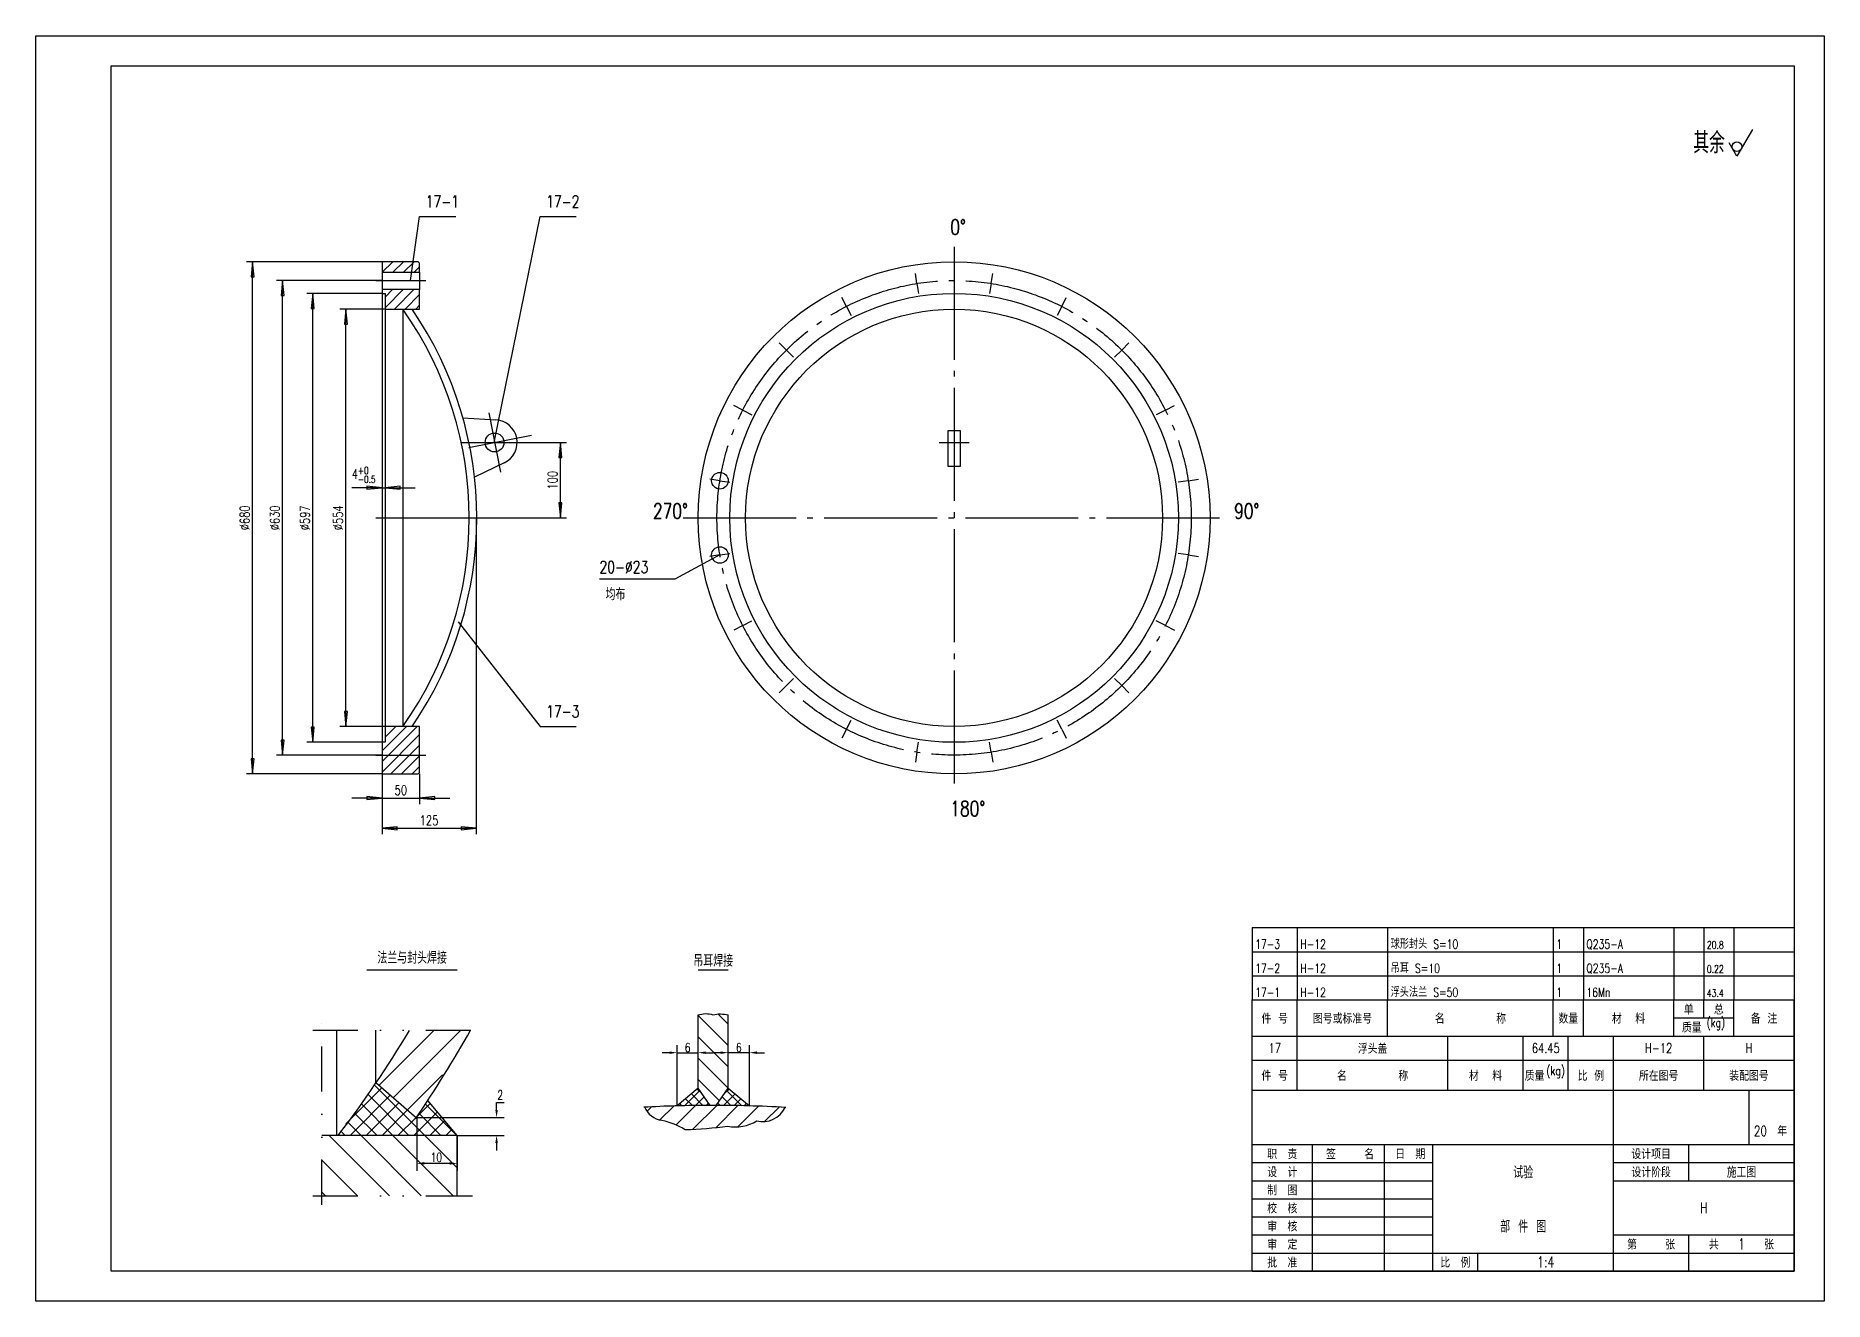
# Model space of a CAD drawing. Extents: x -100 to 2276, y -40 to 1640.
import ezdxf
from ezdxf.enums import TextEntityAlignment as Align

# ---------------------------------------------------------------- set-up
doc = ezdxf.new("R2010")
doc.units = 0
doc.header["$LTSCALE"] = 30
doc.header["$MEASUREMENT"] = 0
for name, pattern in [('CENTER', [6.25, 5, -0.5, 0.25, -0.5]), ('DASHED', [5, 4, -1]), ('DIVIDE', [1.25, 0.5, -0.25, 0, -0.25, 0, -0.25])]:
    doc.linetypes.add(name, pattern=pattern)
doc.layers.get('0').update_dxf_attribs({"linetype": 'CONTINUOUS'})
doc.layers.get('DEFPOINTS').update_dxf_attribs({"linetype": 'CONTINUOUS'})
for name, color, linetype in [('1', 2, 'CONTINUOUS'), ('2', 1, 'CONTINUOUS'), ('4', 2, 'CENTER'), ('5', 2, 'DASHED'), ('6', 6, 'DIVIDE')]:
    doc.layers.add(name, color=color, linetype=linetype)
doc.styles.add('HZ', font='txt', dxfattribs={"width": 0.75, "bigfont": 'hztxt'})
doc.styles.get("Standard").update_dxf_attribs({"font": 'simplex', "width": 0.75, "bigfont": 'hztxt'})
doc.dimstyles.get("Standard").update_dxf_attribs({"dimtxt": 0.18, "dimasz": 0.18, "dimexe": 0.18, "dimexo": 0.0625, "dimgap": 0.09, "dimtad": 0, "dimtih": 1, "dimtoh": 1, "dimdec": 4, "dimzin": 0, "dimtxsty": 'STANDARD', "dimcen": 0.09, "dimazin": 3, "dimtfac": 1, "dimtdec": 4, "dimtofl": 0, "dimtmove": 0, "dimatfit": 3, "dimtolj": 1, "dimtzin": 0})

# ---------------------------------------------------------------- blocks, each defined once
blk = doc.blocks.new('*D5')
at = {"color": 0, "linetype": 'BYBLOCK'}
for p, q in [((41.57, 35.97), (70.55, 35.97)), ((68.05, 38.47), (68.05, 40.97)), ((68.05, 40.97), (70.55, 40.97)), ((55.06, 30), (70.55, 30)), ((68.05, 27.5), (68.05, 25))]:
    blk.add_line(p, q, dxfattribs=at)
for points in [[(68.46, 38.47), (67.63, 38.47), (68.05, 35.97)], [(68.46, 27.5), (67.63, 27.5), (68.05, 30)]]:
    blk.add_solid(points, dxfattribs=at)
at = {"layer": 'DEFPOINTS', "color": 0, "linetype": 'BYBLOCK'}
for p in [(41.51, 35.97), (68.05, 35.97), (55, 30)]:
    blk.add_point(p, dxfattribs=at)
blk = doc.blocks.new('*D4')
at = {"color": 0, "linetype": 'BYBLOCK'}
for p, q in [((41.51, 35.91), (41.51, 18.25)), ((55, 29.94), (55, 18.25)), ((52.5, 20.75), (44.01, 20.75))]:
    blk.add_line(p, q, dxfattribs=at)
for points in [[(44.01, 20.33), (44.01, 21.17), (41.51, 20.75)], [(52.5, 20.33), (52.5, 21.17), (55, 20.75)]]:
    blk.add_solid(points, dxfattribs=at)
at = {"layer": 'DEFPOINTS', "color": 0, "linetype": 'BYBLOCK'}
for p in [(41.51, 35.97), (55, 30), (41.51, 20.75)]:
    blk.add_point(p, dxfattribs=at)
blk = doc.blocks.new('*X3')
at = {"color": 0}
for p, q in [((29.13, 46.81), (47.11, 64.79)), ((33.87, 42.71), (56.05, 64.89)), ((38.61, 38.61), (50.1, 50.1))]:
    blk.add_line(p, q, dxfattribs=at)
blk = doc.blocks.new('*X2')
at = {"color": 0}
for p, q in [((17.93, 33.84), (29.92, 45.83)), ((19.39, 30), (32.74, 43.34)), ((38.94, 30), (25.36, 43.58)), ((44.25, 30), (27.66, 46.59)), ((28.34, 30), (20.77, 37.56)), ((33.64, 30), (23.07, 40.57)), ((24.7, 30), (35.55, 40.85)), ((30, 30), (38.36, 38.36)), ((35.3, 30), (41.18, 35.88)), ((40.61, 30), (48.32, 37.71)), ((41.52, 36.21), (45.86, 40.56)), ((49.55, 30), (42.3, 37.25)), ((54.85, 30), (44.59, 40.26)), ((17.73, 30), (16.18, 31.55)), ((23.03, 30), (18.48, 34.56)), ((45.91, 30), (50.78, 34.87)), ((51.21, 30), (53.24, 32.03))]:
    blk.add_line(p, q, dxfattribs=at)
blk = doc.blocks.new('*X1')
at = {"color": 0}
for p, q in [((32.43, 10), (12.43, 30)), ((43.03, 10), (23.03, 30)), ((53.64, 10), (33.64, 30)), ((55, 19.25), (44.25, 30)), ((55, 29.85), (54.85, 30)), ((21.82, 10), (10, 21.82)), ((11.21, 10), (10, 11.21))]:
    blk.add_line(p, q, dxfattribs=at)
blk = doc.blocks.new('*D11')
at = {"color": 0, "linetype": 'BYBLOCK'}
for p, q in [((42.5, 37.49), (40, 37.49)), ((45, 35.06), (45, 39.99)), ((52, 19.89), (52, 39.99)), ((54.5, 37.49), (57, 37.49))]:
    blk.add_line(p, q, dxfattribs=at)
for points in [[(42.5, 37.07), (42.5, 37.9), (45, 37.49)], [(54.5, 37.07), (54.5, 37.9), (52, 37.49)]]:
    blk.add_solid(points, dxfattribs=at)
at = {"layer": 'DEFPOINTS', "color": 0, "linetype": 'BYBLOCK'}
for p in [(45, 37.49), (45, 35), (52, 19.83)]:
    blk.add_point(p, dxfattribs=at)
blk = doc.blocks.new('*D10')
at = {"color": 0, "linetype": 'BYBLOCK'}
for p, q in [((25.5, 37.49), (23, 37.49)), ((28, 19.89), (28, 39.99)), ((35, 35.06), (35, 39.99)), ((37.5, 37.49), (40, 37.49))]:
    blk.add_line(p, q, dxfattribs=at)
for points in [[(25.5, 37.07), (25.5, 37.9), (28, 37.49)], [(37.5, 37.07), (37.5, 37.9), (35, 37.49)]]:
    blk.add_solid(points, dxfattribs=at)
at = {"layer": 'DEFPOINTS', "color": 0, "linetype": 'BYBLOCK'}
for p in [(35, 37.49), (35, 35), (28, 19.83)]:
    blk.add_point(p, dxfattribs=at)
blk = doc.blocks.new('*X9')
at = {"color": 0}
for p, q in [((45, 39.85), (35, 49.85)), ((45, 46.92), (41.6, 50.32)), ((45, 32.78), (35, 42.78)), ((45, 25.71), (35, 35.71)), ((42.09, 21.55), (35, 28.64))]:
    blk.add_line(p, q, dxfattribs=at)
blk = doc.blocks.new('*X7')
at = {"color": 0}
for p, q in [((30.5, 19.89), (35.54, 24.94)), ((36.58, 19.99), (32.75, 23.81)), ((36.42, 23.68), (34.68, 25.43)), ((29.63, 19.87), (28.91, 20.59)), ((33.09, 19.94), (30.83, 22.2)), ((34.1, 19.96), (37, 22.86)), ((37.67, 19.99), (38.46, 20.78))]:
    blk.add_line(p, q, dxfattribs=at)
blk = doc.blocks.new('*X8')
at = {"color": 0}
for p, q in [((18, 18), (19.5, 19.5)), ((22.26, 15.19), (26.87, 19.79)), ((27.67, 13.52), (34.1, 19.96)), ((33.28, 12.07), (41.21, 20)), ((40.94, 12.65), (48.2, 19.92)), ((48.23, 12.88), (55.08, 19.73)), ((57.06, 14.63), (61.86, 19.43))]:
    blk.add_line(p, q, dxfattribs=at)
blk = doc.blocks.new('BT3')
at = {"layer": '1'}
for p, q in [((-165, 0), (-165, 18)), ((-115, 0), (-115, 18)), ((-90, 0), (-90, 18)), ((-75, 0), (-75, 18)), ((-60, 0), (-60, 18)), ((-30, 0), (-30, 18)), ((-180, 10), (0, 10))]:
    blk.add_line(p, q, dxfattribs=at)
at = {"layer": '2'}
for p, q in [((-180, 18), (0, 18)), ((-180, 18), (0, 18)), ((-180, 0), (-180, 18)), ((0, 0), (0, 18)), ((-180, 0), (0, 0))]:
    blk.add_line(p, q, dxfattribs=at)
at = {"layer": '1', "style": 'HZ', "width": 0.75}
for s, p in [('件 号', (-172.5, 5)), ('名       称', (-140, 5)), ('材  料', (-102.5, 5)), ('质量', (-86.2, 5)), ('比 例', (-67.5, 5)), ('所在图号', (-45, 5)), ('装配图号', (-15, 5))]:
    blk.add_text(s, height=3.36, dxfattribs=at).set_placement(p, align=Align.MIDDLE)
blk.add_text('(kg)', height=3, dxfattribs=at).set_placement((-79.2, 5), align=Align.CENTER)
blk = doc.blocks.new('BT4')
at = {"layer": '1'}
for p, q in [((-180, 12), (0, 12)), ((-165, 0), (-165, 12)), ((-135, 0), (-135, 12)), ((-80, 0), (-80, 12)), ((-70, 0), (-70, 12)), ((-40, 0), (-40, 12)), ((-30, 6), (-30, 12)), ((-20, 0), (-20, 12)), ((-40, 6), (-20, 6))]:
    blk.add_line(p, q, dxfattribs=at)
at = {"layer": '2'}
for p, q in [((-180, 0), (-180, 12)), ((0, 0), (0, 12)), ((-180, 0), (0, 0)), ((-180, 0), (0, 0))]:
    blk.add_line(p, q, dxfattribs=at)
at = {"layer": '1', "style": 'HZ', "width": 0.75}
for s, p in [('件 号', (-172.5, 6)), ('图号或标准号', (-150, 6)), ('名       称', (-107.5, 6)), ('数量', (-75, 6)), ('材  料', (-55, 6)), ('单', (-35, 9)), ('总', (-25, 9)), ('备 注', (-10, 6)), ('质量', (-34, 3))]:
    blk.add_text(s, height=3.36, dxfattribs=at).set_placement(p, align=Align.MIDDLE)
blk.add_text('(kg)', height=3, dxfattribs=at).set_placement((-26, 3), align=Align.CENTER)
blk = doc.blocks.new('FFJD')
at = {"layer": '1'}
for p, q in [((-15, 0), (15, 0)), ((-11.87832, -37.46718), (-11.70986, -37.46718))]:
    blk.add_line(p, q, dxfattribs=at)
at = {"layer": '2'}
for p, q in [((-25, -55), (-25, -20)), ((-12, -37.49865), (-12, -20)), ((-12.01309, -37.43346), (1.49761, -49.16639)), ((15, -55), (5.22026, -43.37401)), ((15, -55), (-30, -55)), ((15, -75), (15, -55))]:
    blk.add_line(p, q, dxfattribs=at)
for centre, radius, start, end in [((-343.26095, 186.67615), 400, 322.82426084, 328.86523704), ((-346.32697, 186.44015), 420, 325.82204844, 330.5522442)]:
    blk.add_arc(centre, radius, start, end, dxfattribs=at)
at = {"layer": '6'}
for p, q in [((-30, -78), (-30, -15)), ((-33, -20), (20, -20)), ((-33, -75), (15, -75)), ((15, -75), (20, -75))]:
    blk.add_line(p, q, dxfattribs=at)
at = {"layer": '1'}
for name in ['*X3', '*X2', '*X1']:
    blk.add_blockref(name, (-40, -85), dxfattribs=at)
at = {"layer": '1', "width": 0.75}
for tag, p in [('A', (29.2594, -42.99463)), ('B', (8.01859, -63.77109))]:
    blk.add_attdef(tag, text='', height=3, dxfattribs=at).set_placement(p, align=Align.CENTER)
at = {"layer": '1'}
dim = blk.add_linear_dim(base=(28.04746, -49.0265), p1=(15, -55), p2=(1.5124, -49.0265), angle=90, text=' ', dimstyle='Standard', dxfattribs=at)
dim.commit()
dim.dimension.update_dxf_attribs({"geometry": '*D5', "text_midpoint": (33.04746, -44.0265), "insert": (-40, -85)})
dim = blk.add_linear_dim(base=(1.5124, -64.24981), p1=(15, -55), p2=(1.5124, -49.0265), text=' ', dimstyle='Standard', dxfattribs=at)
dim.commit()
dim.dimension.update_dxf_attribs({"geometry": '*D4', "text_midpoint": (8.2562, -61.24981), "insert": (-40, -85)})
blk = doc.blocks.new('DRJD')
at = {"layer": '1'}
for p, q in [((-5, 0), (5, 0)), ((-12, -27.51), (-5, -27.51)), ((12, -27.51), (5, -27.51))]:
    blk.add_line(p, q, dxfattribs=at)
for points in [[(-5, -15, -0.165692403), (-0.10529, -14.92773, -0.120765568), (5, -15, -4.210623314)], [(-22.83869, -45.48923, 0.270438795), (-17.04691, -49.93175, -0.078365845), (-9.31602, -53.02109, 0.028145138), (4.79349, -51.87217, 0.193573617), (14.43797, -50.13601, 0.358018433), (23.90384, -45.69348, -0.631419348)]]:
    blk.add_lwpolyline(points, format="xyb", dxfattribs=at)
at = {"layer": '2'}
for p, q in [((-5, -39.28741), (-5, -15)), ((5, -39.28741), (5, -15)), ((-5, -39.3), (-11.99724, -45.17138)), ((-1, -45), (-4.99989, -39.28756)), ((1, -45), (4.99989, -39.28756)), ((5, -39.3), (11.99724, -45.17138))]:
    blk.add_line(p, q, dxfattribs=at)
for start, end in [(91.68460678, 93.14202514), (90.0603771, 91.72004359), (86.71101031, 90.08172164)]:
    blk.add_arc((0, -465), 420, start, end, dxfattribs=at)
at = {"layer": '1'}
for name in ['*X9', '*X7', '*X8']:
    blk.add_blockref(name, (-40, -65), dxfattribs=at)
at = {"layer": '1', "xscale": -1}
blk.add_blockref('*X7', (40, -65), dxfattribs=at)
at = {"layer": '1', "width": 0.75}
for p in [(-8.5, -27.3), (8.5, -27.3)]:
    blk.add_attdef('A', text='', height=3, dxfattribs=at).set_placement(p, align=Align.CENTER)
at = {"layer": '1'}
for base, p1, p2, picture, middle in [((-5, -27.51488), (-12, -45.17), (-5, -30), '*D10', (2.5, -25.01488)), ((5, -27.51488), (12, -45.17), (5, -30), '*D11', (-2.5, -25.01488))]:
    dim = blk.add_linear_dim(base=base, p1=p1, p2=p2, text=' ', dimstyle='Standard', dxfattribs=at)
    dim.commit()
    dim.dimension.update_dxf_attribs({"geometry": picture, "text_midpoint": middle, "insert": (-40, -65)})

msp = doc.modelspace()

# ---------------------------------------------------------------- linework, layer by layer
at = {"layer": '1'}
for p, q in [((2160, 1480), (2149.7, 1497.9)), ((2180.7, 1515.8), (2160, 1480)), ((360, 1340), (180, 1340)), ((188, 660), (188, 1340)), ((374.2, 1340), (360.2, 1326)), ((374.4, 1326), (388.4, 1340)), ((402.5, 1340), (388.5, 1326)), ((402.7, 1326), (410, 1333.3)), ((360, 1315), (220, 1315)), ((228, 685), (228, 1315)), ((360, 1298), (260, 1298)), ((268, 702), (268, 1298)), ((374.1, 1303), (364, 1292.9)), ((364, 1278.7), (388.3, 1303)), ((402.4, 1303), (376.4, 1277)), ((390.6, 1277), (410, 1296.4)), ((364, 1277), (304, 1277)), ((312, 723), (312, 1277)), ((410, 1282.3), (404.7, 1277)), ((465, 1100), (605, 1100)), ((597, 1000), (597, 1100)), ((360, 1040), (364, 1040)), ((485, 1000), (605, 1000)), ((485, 1000), (485, 580)), ((364, 723), (304, 723)), ((360, 690.6), (392.4, 723)), ((406.5, 723), (360, 676.5)), ((378.2, 723), (364, 708.8)), ((360, 702), (260, 702)), ((360, 662.4), (410, 712.4)), ((410, 698.2), (371.8, 660)), ((360, 685), (220, 685)), ((385.9, 660), (410, 684.1)), ((410, 669.9), (400.1, 660)), ((360, 660), (180, 660)), ((360, 660), (360, 620)), ((360, 660), (360, 580)), ((410, 660), (410, 620)), ((360, 628), (410, 628)), ((360, 588), (485, 588)), ((1516, 456), (2236, 456)), ((1576, 456), (1576, 360)), ((1696, 456), (1696, 360)), ((1916, 456), (1916, 360)), ((1956, 456), (1956, 360)), ((2076, 456), (2076, 360)), ((2116, 456), (2116, 360)), ((2156, 456), (2156, 360)), ((1516, 424), (2236, 424)), ((1516, 392), (2236, 392)), ((1996, 0), (1996, 240)), ((2176, 240), (2176, 168)), ((1516, 168), (2236, 168)), ((1596, 0), (1596, 168)), ((1691.9, 0), (1691.9, 168)), ((1756, 0), (1756, 168)), ((2096, 120), (2096, 168)), ((1516, 144), (1756, 144)), ((1996, 144), (2236, 144)), ((1516, 120), (1756, 120)), ((1996, 120), (2236, 120)), ((1516, 96), (1756, 96)), ((1516, 72), (1756, 72)), ((1516, 48), (1756, 48)), ((1996, 48), (2236, 48)), ((2096, 0), (2096, 48)), ((1516, 24), (2236, 24)), ((1816, 0), (1816, 24))]:
    msp.add_line(p, q, dxfattribs=at)
msp.add_lwpolyline([(-100, -40), (-100, 1640), (2276, 1640), (2276, -40)], close=True, dxfattribs=at)
for points in [[(398, 1315), (410, 1400), (458, 1400)], [(509.2, 1100), (570, 1400), (618, 1400)], [(188, 1340), (186, 1320), (190, 1320), (188, 1340)], [(228, 1315), (226, 1295), (230, 1295), (228, 1315)], [(268, 1298), (266, 1278), (270, 1278), (268, 1298)], [(312, 1277), (310, 1257), (314, 1257), (312, 1277)], [(597, 1100), (595, 1080), (599, 1080), (597, 1100)], [(360, 1040), (340, 1042), (340, 1038), (360, 1040), (320, 1040)], [(364, 1040), (384, 1038), (384, 1042), (364, 1040), (404, 1040)], [(597, 1000), (599, 1020), (595, 1020), (597, 1000)], [(808.9, 950.7), (748.9, 918.7), (648.9, 918.7)], [(461, 862), (570, 723), (618, 723)], [(312, 723), (314, 743), (310, 743), (312, 723)], [(268, 702), (270, 722), (266, 722), (268, 702)], [(228, 685), (230, 705), (226, 705), (228, 685)], [(188, 660), (190, 680), (186, 680), (188, 660)], [(360, 628), (340, 630), (340, 626), (360, 628), (320, 628)], [(410, 628), (430, 626), (430, 630), (410, 628), (450, 628)], [(360, 588), (380, 586), (380, 590), (360, 588)], [(485, 588), (465, 590), (465, 586), (485, 588)]]:
    msp.add_lwpolyline(points, dxfattribs=at)
msp.add_circle((2160, 1492.8), 6.4, dxfattribs=at)
for points in [[(188, 1340), (186, 1320), (190, 1320), (188, 1340)], [(228, 1315), (226, 1295), (230, 1295), (228, 1315)], [(268, 1298), (266, 1278), (270, 1278), (268, 1298)], [(312, 1277), (310, 1257), (314, 1257), (312, 1277)], [(597, 1100), (595, 1080), (599, 1080), (597, 1100)], [(360, 1040), (340, 1042), (340, 1038), (360, 1040)], [(364, 1040), (384, 1038), (384, 1042), (364, 1040)], [(597, 1000), (599, 1020), (595, 1020), (597, 1000)], [(312, 723), (314, 743), (310, 743), (312, 723)], [(268, 702), (270, 722), (266, 722), (268, 702)], [(228, 685), (230, 705), (226, 705), (228, 685)], [(188, 660), (190, 680), (186, 680), (188, 660)], [(360, 628), (340, 630), (340, 626), (360, 628)], [(410, 628), (430, 626), (430, 630), (410, 628)], [(360, 588), (380, 586), (380, 590), (360, 588)], [(485, 588), (465, 590), (465, 586), (485, 588)]]:
    msp.add_solid(points, dxfattribs=at)
at = {"layer": '2'}
for p, q in [((360, 1326), (360, 1303)), ((410, 1326), (410, 1303)), ((360, 1298), (360, 701)), ((364, 1277), (364, 723)), ((387.8, 1277), (387.8, 723)), ((467.5, 1132.6), (511.3, 1130)), ((522.4, 1073), (482.8, 1054.1)), ((1516, 456), (1516, 360)), ((1516, 240), (2236, 240)), ((1516, 0), (1516, 240)), ((2236, 0), (2236, 240)), ((1516, 0), (2236, 0))]:
    msp.add_line(p, q, dxfattribs=at)
for points in [[(0, 0), (0, 1600), (2236, 1600), (2236, 0)], [(360, 1340), (360, 1326), (410, 1326), (410, 1338), (408, 1340)], [(360, 1303), (360, 1298), (364, 1298), (364, 1277), (410, 1277), (410, 1303)], [(360, 702), (360, 660), (408, 660), (410, 662), (410, 723), (364, 723), (364, 702)]]:
    msp.add_lwpolyline(points, close=True, dxfattribs=at)
for centre, radius in [((1120, 1000), 340), ((1120, 1000), 298), ((1120, 1000), 277), ((509.5, 1100.1), 12.5), ((808.9, 1049.3), 11), ((808.9, 950.7), 11)]:
    msp.add_circle(centre, radius, dxfattribs=at)
for centre, radius, start, end in [((-4.2, 1000), 480, 324.7543, 35.2457), ((-4.2, 1000), 490, 325.5764, 34.4236), ((509.5, 1100.1), 30, 295.4742, 86.572)]:
    msp.add_arc(centre, radius, start, end, dxfattribs=at)
at = {"layer": '4'}
for p, q in [((1120, 1360), (1120, 640)), ((352, 1315), (418, 1315)), ((1070.7, 1311.1), (1068.6, 1324.5)), ((1070.7, 1311.1), (1072.8, 1297.8)), ((1169.3, 1311.1), (1167.2, 1297.8)), ((1169.3, 1311.1), (1171.4, 1324.5)), ((977, 1280.7), (970.9, 1292.7)), ((1263, 1280.7), (1269.1, 1292.7)), ((977, 1280.7), (983.1, 1268.6)), ((1263, 1280.7), (1256.9, 1268.6)), ((897.3, 1222.7), (887.7, 1232.3)), ((897.3, 1222.7), (906.8, 1213.2)), ((1342.7, 1222.7), (1333.2, 1213.2)), ((1342.7, 1222.7), (1352.3, 1232.3)), ((839.3, 1143), (827.3, 1149.1)), ((839.3, 1143), (851.4, 1136.9)), ((1400.7, 1143), (1388.6, 1136.9)), ((1400.7, 1143), (1412.7, 1149.1)), ((501.9, 1139.3), (517.2, 1060.8)), ((475.2, 1093.4), (558.6, 1109.6)), ((1100, 1100), (1140, 1100)), ((808.9, 1049.3), (795.5, 1051.4)), ((808.9, 1049.3), (822.2, 1047.2)), ((1431.1, 1049.3), (1417.8, 1047.2)), ((1431.1, 1049.3), (1444.5, 1051.4)), ((352, 1000), (517, 1000)), ((760, 1000), (1480, 1000)), ((808.9, 950.7), (795.5, 948.6)), ((808.9, 950.7), (822.2, 952.8)), ((1431.1, 950.7), (1417.8, 952.8)), ((1431.1, 950.7), (1444.5, 948.6)), ((839.3, 857), (827.3, 850.9)), ((839.3, 857), (851.4, 863.1)), ((1400.7, 857), (1388.6, 863.1)), ((1400.7, 857), (1412.7, 850.9)), ((897.3, 777.3), (906.8, 786.8)), ((1342.7, 777.3), (1333.2, 786.8)), ((897.3, 777.3), (887.7, 767.7)), ((1342.7, 777.3), (1352.3, 767.7)), ((977, 719.3), (970.9, 707.3)), ((977, 719.3), (983.1, 731.4)), ((1263, 719.3), (1256.9, 731.4)), ((1263, 719.3), (1269.1, 707.3)), ((1070.7, 688.9), (1072.8, 702.2)), ((1169.3, 688.9), (1167.2, 702.2)), ((352, 685), (418, 685)), ((1070.7, 688.9), (1068.6, 675.5)), ((1169.3, 688.9), (1171.4, 675.5))]:
    msp.add_line(p, q, dxfattribs=at)
msp.add_circle((1120, 1000), 315, dxfattribs=at)
at = {"layer": '5'}
msp.add_lwpolyline([(1112, 1068), (1112, 1116), (1128, 1116), (1128, 1068)], close=True, dxfattribs=at)

# ---------------------------------------------------------------- block references
at = {"layer": '1'}
ref = msp.add_blockref('FFJD', (400, 400), dxfattribs=dict(at, xscale=4, yscale=4, zscale=4))
ref.add_attrib('C', '法兰与封头焊接', dxfattribs={"height": 16, "width": 0.75}).set_placement((400, 408), align=Align.CENTER)
ref.add_attrib('B', '10', dxfattribs={"height": 12, "width": 0.75}).set_placement((432.1, 144.9), align=Align.CENTER)
ref.add_attrib('A', '2', dxfattribs={"height": 12, "width": 0.75}).set_placement((517, 228), align=Align.CENTER)
ref = msp.add_blockref('DRJD', (800, 400), dxfattribs=dict(at, xscale=4, yscale=4, zscale=4))
ref.add_attrib('B', '吊耳焊接', dxfattribs={"height": 16, "width": 0.75}).set_placement((800, 404), align=Align.CENTER)
ref.add_attrib('A', '6', dxfattribs={"height": 12, "width": 0.75}).set_placement((834, 290.8), align=Align.CENTER)
ref.add_attrib('A', '6', dxfattribs={"height": 12, "width": 0.75}).set_placement((766, 290.8), align=Align.CENTER)
at = {"layer": '1', "xscale": 4, "yscale": 4, "zscale": 4}
for name, p in [('BT4', (2236, 312)), ('BT3', (2236, 240))]:
    msp.add_blockref(name, p, dxfattribs=at)

# ---------------------------------------------------------------- texts
at = {"layer": '1', "style": 'HZ', "width": 0.75}
for s, height, p in [('其余', 28, (2144, 1484)), ('4', 12.8, (328, 1052))]:
    msp.add_text(s, height=height, dxfattribs=at).set_placement(p, align=Align.RIGHT)
for s, height, p in [('17-1', 16, (418, 1412)), ('17-2', 16, (578, 1412)), ('0%%d', 20, (1115, 1376)), ('+0', 9.6, (328, 1058)), ('-0.5', 9.6, (328, 1046.4)), ('270%%d', 20, (720, 999)), ('90%%d', 20, (1492, 999)), ('20-%%c23', 16, (648.9, 926.7)), ('均布', 16, (656.9, 890.7)), ('17-3', 16, (578, 735)), ('180%%d', 20, (1115, 604)), ('17-3', 12, (1520, 428)), ('H-12', 12, (1580, 428)), ('球形封头 S=10 ', 12, (1700, 428)), ('1', 12, (1920, 428)), ('Q235-A', 12, (1960, 428)), ('20.8', 10, (2120, 428)), ('17-2', 12, (1520, 396)), ('H-12', 12, (1580, 396)), ('吊耳 S=10', 12, (1700, 396)), ('1', 12, (1920, 396)), ('Q235-A', 12, (1960, 396)), ('0.22', 10, (2120, 396)), ('17-1', 12, (1520, 364)), ('H-12', 12, (1580, 364)), ('浮头法兰 S=50', 12, (1700, 364)), ('1', 12, (1920, 364)), ('16Mn', 12, (1960, 364)), ('43.4', 10, (2120, 364))]:
    msp.add_text(s, height=height, dxfattribs=at).set_placement(p)
for s, p in [('100', (593, 1050)), ('%%C680', (184, 1000)), ('%%C630', (224, 1000)), ('%%C597', (264, 1000)), ('%%C554', (308, 1000))]:
    msp.add_text(s, height=12.8, rotation=90, dxfattribs=at).set_placement(p, align=Align.CENTER)
for s, p in [('50', (385, 632)), ('125', (422.5, 592))]:
    msp.add_text(s, height=12.8, dxfattribs=at).set_placement(p, align=Align.CENTER)
for s, height, p in [('17', 12.8, (1546, 296)), ('浮头盖', 12.8, (1676, 296)), ('64.45', 12.8, (1906, 296)), ('H-12', 12.8, (2056, 296)), ('H', 12.8, (2176, 296)), ('试验', 16, (1876, 132)), ('施工图', 14.4, (2166, 132)), ('H', 14.4, (2116, 84)), ('部 件 图', 16, (1876, 60)), ('1', 14.4, (2166, 36)), ('1:4', 14.4, (1906, 12))]:
    msp.add_text(s, height=height, dxfattribs=at).set_placement(p, align=Align.MIDDLE)
at = {"layer": '1', "width": 0.75}
for s, p in [('20  年', (2204.7, 186.7)), ('职  责', (1556, 156)), ('签     名', (1646, 156)), ('日  期', (1726, 156)), ('设计项目', (2046, 156)), ('设  计', (1556, 132)), ('设计阶段', (2046, 132)), ('制  图', (1556, 108)), ('校  核', (1556, 84)), ('审  核', (1556, 60)), ('审  定', (1556, 36)), ('第     张', (2046, 36)), ('共        张', (2166, 36)), ('批  准', (1556, 12)), ('比  例', (1786, 12))]:
    msp.add_text(s, height=13.44, dxfattribs=at).set_placement(p, align=Align.MIDDLE)

doc.saveas('drawing.dxf')
